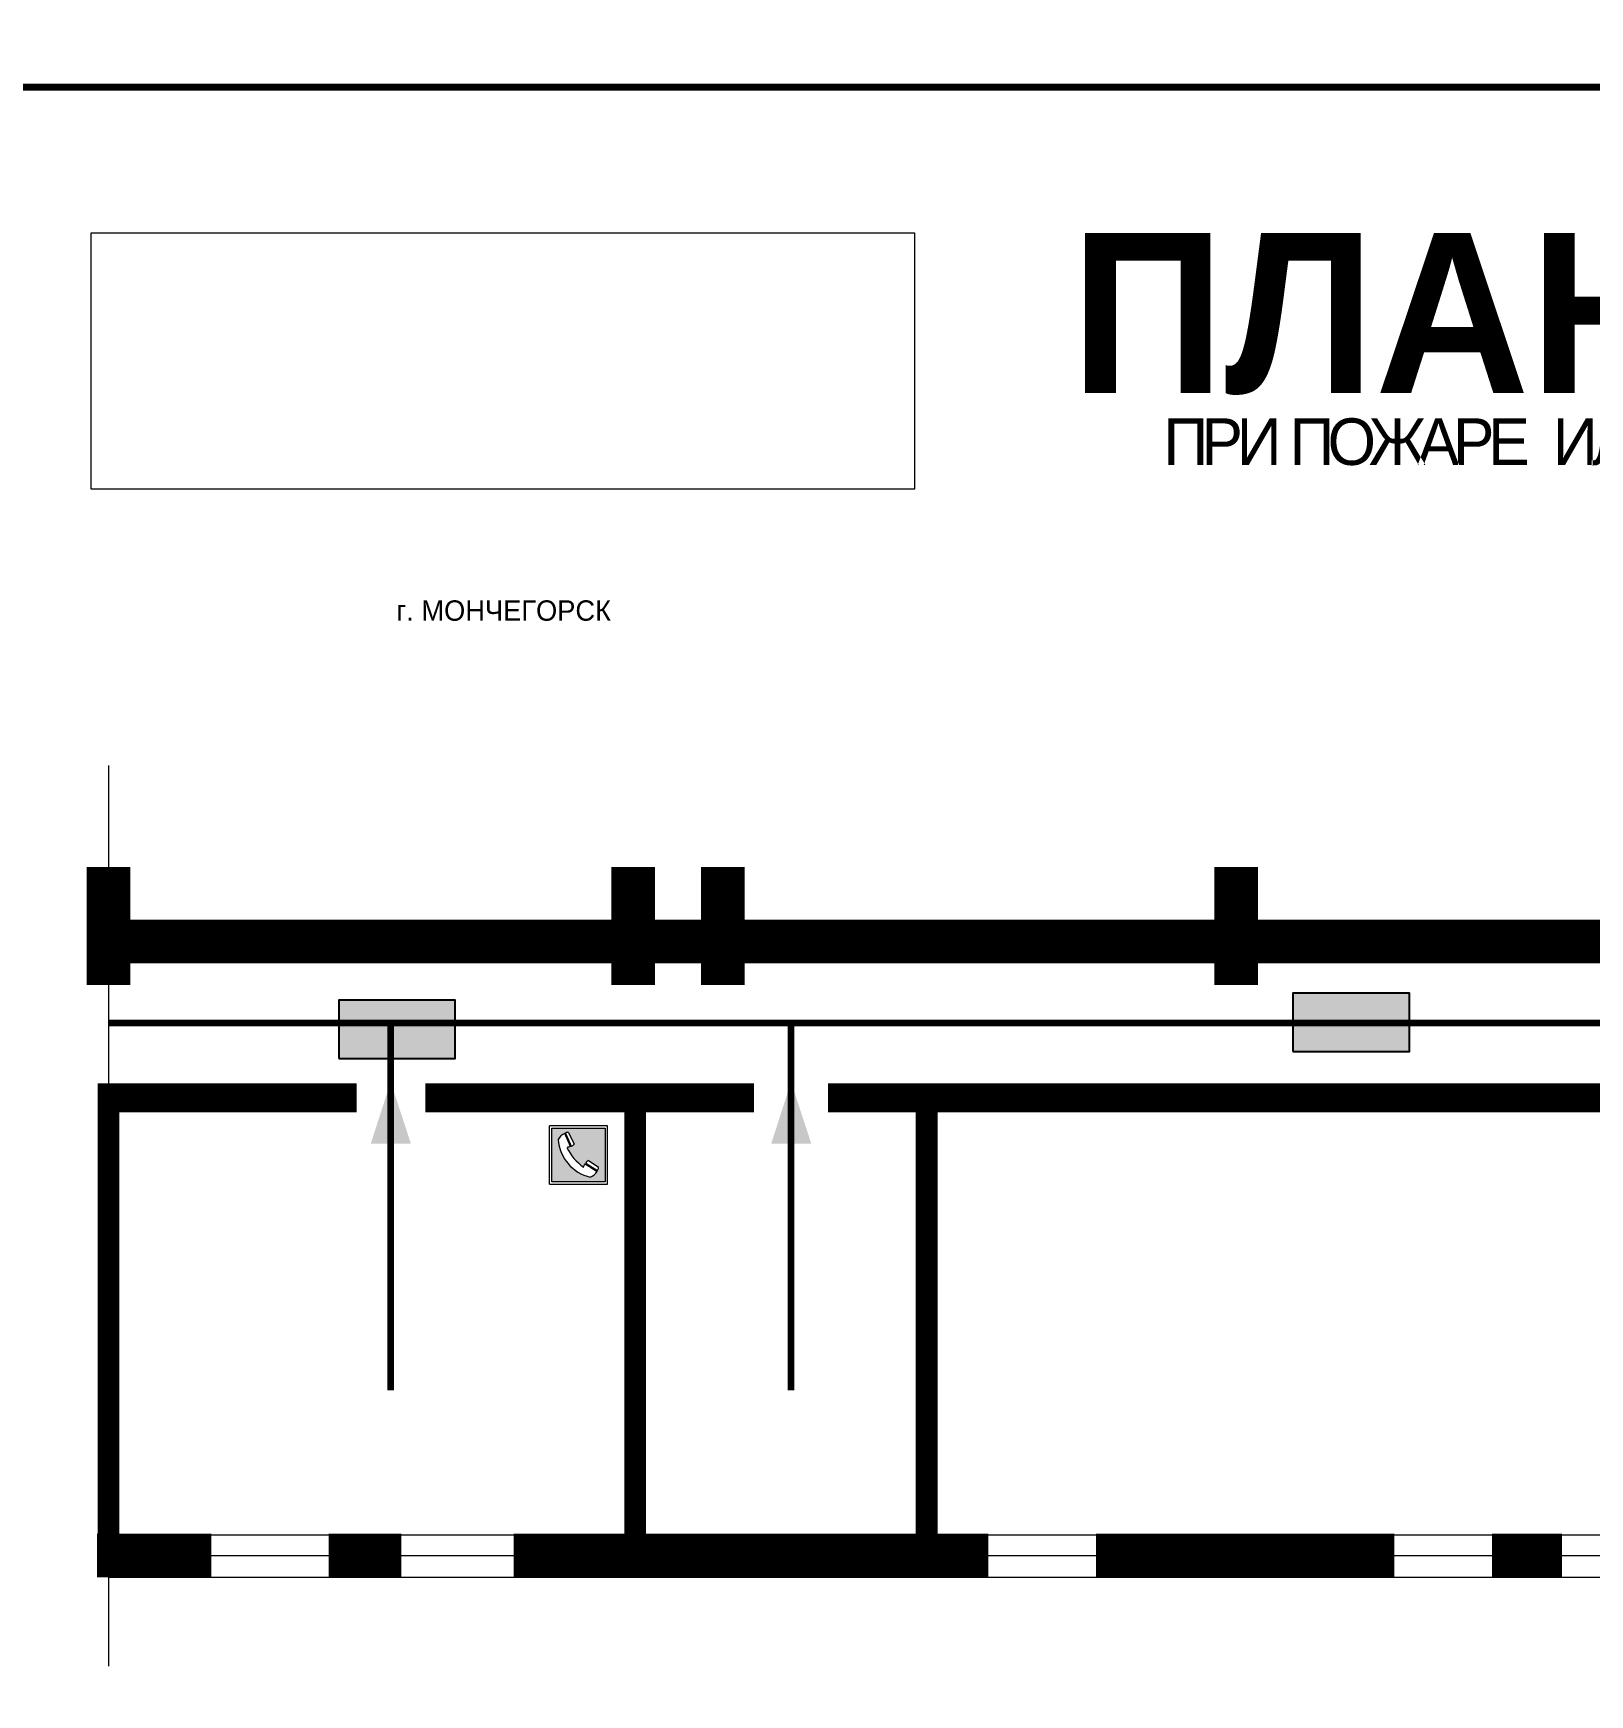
# Model space of a CAD drawing. Header units: millimetres. Extents: x 13114 to 67229, y 22859 to 38520.
# Drawn here: x 26321.4 to 26535.2, y 24844.9 to 25073.2 of the extents above; entities that cross this region are included whole.
import ezdxf

# ---------------------------------------------------------------- set-up
doc = ezdxf.new("R2010")
doc.units = ezdxf.units.MM
doc.layers.add('План_Штампы', color=7, linetype='Continuous')
doc.styles.add('обычный', font='arial.ttf')
picture_1 = doc.add_image_def('image1.jpg', size_in_pixel=(337, 105))

# ---------------------------------------------------------------- blocks, each defined once
blk = doc.blocks.new('A$C32E8229D')
at = {"true_color": 0xffffff}
blk.add_hatch(color=7, dxfattribs=at).paths.add_polyline_path([(0, 0), (0, -8), (16, -8), (16, 0)])
h = blk.add_hatch(color=126)
h.paths.add_polyline_path([(0.2, -0.2), (15.8, -0.2), (15.8, -7.8), (0.2, -7.8)])
h.paths.add_polyline_path([(13.49, -2.05), (12.08, -2.05), (11.37, -2.63, 0.162397), (11.29, -2.84), (11.29, -3.63), (10.35, -3.63), (10.35, -4.05), (11.68, -4.05), (11.68, -3.48), (12.26, -4.28), (11.29, -5.1), (11.29, -6.78), (11.85, -6.78), (11.85, -5.44), (12.8, -4.64), (12.8, -5.94), (14.46, -5.94), (14.46, -5.39), (13.45, -5.39), (13.45, -3.97), (12.46, -2.59), (13.15, -2.59), (13.69, -3.34), (14.18, -3)], flags=16)
h.paths.add_polyline_path([(10.74, -1.82, 1), (11.8, -1.82, 1)], flags=16)
h.paths.add_polyline_path([(9.39, -3.59), (5.99, -3.59), (6.56, -3.03), (5.91, -3.03), (5.1, -3.83), (5.91, -4.64), (6.56, -4.64), (5.99, -4.09), (9.39, -4.09)], flags=16)
h.paths.add_polyline_path([(4.29, -1.08), (1.72, -1.08), (1.72, -6.6), (4.29, -6.6)], flags=16)
at = {"color": 126}
blk.add_lwpolyline([(16, -8), (0, -8), (0, 0), (16, 0)], close=True, dxfattribs=at)
blk = doc.blocks.new('A$C456E1F9C')
at = {"lineweight": 5}
h = blk.add_hatch(color=242, dxfattribs=at)
h.paths.add_polyline_path([(0.51, -1.47), (0.51, -13.26), (12.29, -13.26), (12.29, -1.47)])
h.paths.add_polyline_path([(5.42, -4.95, -0.254479), (4.78, -5.4), (3.52, -2.53, -0.209735), (4.23, -2.4)], flags=16)
h.paths.add_polyline_path([(8.53, -8.6), (10.87, -10.17), (10.54, -10.76), (8.03, -9.13, -0.192251)], flags=16)
h.paths.add_polyline_path([(4.61, -5.49, 0.005518), (3.87, -5.72, 0.128647), (7.49, -10.01, 0.00809), (7.83, -9.33), (10.47, -10.97, -0.16736), (8.99, -12.25, -0.327862), (1.95, -3.95, -0.166952), (3.36, -2.62)], flags=16)
at = {"color": 242, "lineweight": 5}
for p, q in [((0, -13.77), (0, -0.97)), ((12.8, -0.97), (0, -0.97)), ((4.61, -5.49), (3.36, -2.62)), ((3.52, -2.53), (4.78, -5.4)), ((4.23, -2.4), (5.42, -4.95)), ((12.8, -13.77), (12.8, -0.97)), ((7.83, -9.33), (10.47, -10.97)), ((8.03, -9.13), (10.54, -10.76)), ((10.81, -10.12), (8.53, -8.6)), ((10.54, -10.76), (10.8, -10.3)), ((10.8, -10.3), (10.81, -10.12)), ((0, -13.77), (12.8, -13.77))]:
    blk.add_line(p, q, dxfattribs=at)
blk.add_lwpolyline([(0.51, -1.47), (12.29, -1.47), (12.29, -13.26), (0.51, -13.26)], close=True, dxfattribs=at)
for centre, radius, start, end in [((4.59, -5.34), 2.99, 114.2845, 152.1974), ((4.02, -3.27), 0.891, 76.3284, 123.7092), ((11.12, -3.31), 9.19, 183.9915, 256.6009), ((14.98, -39.1), 35.17, 107.1487, 108.4135), ((13.86, -0.94), 11.08, 205.5536, 234.8762), ((4.68, -4.59), 0.824, 276.9621, 334.0723), ((-13.31, 0.8), 23.44, 332.5487, 334.4027), ((8.94, -9.5), 0.989, 114.4092, 157.9388), ((7.87, -9.46), 3, 291.9291, 329.9329)]:
    blk.add_arc(centre, radius, start, end, dxfattribs=at)

msp = doc.modelspace()

# ---------------------------------------------------------------- linework, layer by layer
at = {"color": 6, "lineweight": 100}
for points in [[(26303.99, 25065.78), (26903.99, 25065.78), (26903.99, 25460.78), (26303.99, 25460.78)], [(26303.99, 24670.78), (26903.99, 24670.78), (26903.99, 25065.78), (26303.99, 25065.78)]]:
    msp.add_lwpolyline(points, close=True, dxfattribs=at)
at = {"lineweight": 0}
msp.add_lwpolyline([(26331.72, 24972.56), (26331.72, 24848.84)], dxfattribs=at)
at = {"color": 0, "lineweight": 0}
for points, const_width in [([(26331.74, 24958.62), (26331.74, 24942.43)], 6), ([(26403.81, 24958.62), (26403.81, 24942.43)], 6), ([(26416.12, 24958.62), (26416.12, 24942.43)], 6), ([(26486.66, 24958.62), (26486.66, 24942.43)], 6), ([(26330.22, 24926.92), (26365.8, 24926.92)], 4), ([(26331.72, 24864), (26331.72, 24926.92)], 3), ([(26375.24, 24926.92), (26420.39, 24926.92)], 4), ([(26404.08, 24864), (26404.08, 24926.92)], 3), ([(26430.57, 24926.92), (26553.47, 24926.92)], 4), ([(26444.14, 24864), (26444.14, 24926.92)], 3)]:
    msp.add_lwpolyline(points, dxfattribs=dict(at, const_width=const_width))
at = {"color": 0, "lineweight": 100, "const_width": 6}
for points in [[(26328.79, 24948.4), (26876.05, 24948.4), (26876.05, 24915.07)], [(26345.84, 24864), (26330.14, 24864)], [(26371.94, 24864), (26361.98, 24864)], [(26452.62, 24864), (26387.39, 24864)], [(26508.39, 24864), (26467.42, 24864)], [(26531.45, 24864), (26521.81, 24864)]]:
    msp.add_lwpolyline(points, dxfattribs=at)
at = {"color": 126, "lineweight": 100, "true_color": 0x008754}
for points in [[(26331.72, 24937.21), (26857.54, 24937.21), (26857.54, 24908.12), (26848.3, 24908.12), (26848.3, 24852.71), (26865.89, 24852.71), (26865.89, 24879.56)], [(26370.51, 24886.75), (26370.51, 24937.21)], [(26425.52, 24886.75), (26425.52, 24937.21)]]:
    msp.add_lwpolyline(points, dxfattribs=at)
at = {"color": 0, "lineweight": 0}
for points in [[(26331.72, 24866.88), (26792.64, 24866.88)], [(26331.72, 24864), (26792.87, 24864)], [(26331.72, 24861.05), (26792.23, 24861.05)]]:
    msp.add_lwpolyline(points, dxfattribs=at)
at = {"layer": 'План_Штампы', "color": 126, "true_color": 0x008754}
for points in [[(26373.27, 24920.62), (26367.76, 24920.63), (26370.49, 24929.08)], [(26428.28, 24920.62), (26422.78, 24920.63), (26425.51, 24929.08)]]:
    msp.add_solid(points, dxfattribs=at)

# ---------------------------------------------------------------- block references
at = {"xscale": 0.625, "yscale": 0.625, "zscale": 0.625}
msp.add_blockref('A$C456E1F9C', (26392.3, 24923.65), dxfattribs=at)
at = {"layer": 'План_Штампы', "color": 126, "true_color": 0x008754, "xscale": -1}
for p in [(26510.46, 24941.28), (26379.37, 24940.31)]:
    msp.add_blockref('A$C32E8229D', p, dxfattribs=at)

# ---------------------------------------------------------------- texts
at = {"lineweight": 0, "style": 'обычный'}
for s, insert, char_height, width, attachment_point in [('{\\fProxima Nova Rg|b1|i0|c204|p2;ПЛАН ЭВАКУАЦИИ}', (26463.94, 25045.73), 22, 493.8901, 1), ('\\pi-8.4,l8.4,t8.4;{\\fProxima Nova Rg|b0|i0|c204|p2;г. МОНЧЕГОРСК\\H1.1997x; }', (26386.01, 24993.84), 2.8, 126.6484, 5)]:
    msp.add_mtext(s, dxfattribs=dict(at, insert=insert, char_height=char_height, width=width, attachment_point=attachment_point))
at = {"color": 0, "lineweight": 0, "insert": (26614.13, 25020.44), "char_height": 8, "width": 449.2158, "attachment_point": 5, "style": 'обычный'}
msp.add_mtext('{\\fArial Black|b1|i0|c204|p34;\\H2x;\\T0.85;  \\fArial Narrow|b0|i0|c204|p34;\\H0.8x;\\W0.9;\\P\\fProxima Nova Rg|b0|i0|c204|p2;\\H0.5x;\\W1;\\C256;ПРИ ПОЖАРЕ  ИЛИ ДРУГИХ ЧРЕЗВЫЧАЙНЫХ СИТУАЦИЯХ  ИЗ ПОМЕЩЕНИЙ \\fProxima Nova Rg|b1|i0|c204|p2;\\H1.25x;\\PЦЭО: АЗКС 3 ЭТАЖ}', dxfattribs=at)

# ---------------------------------------------------------------- pictures from other files: only their frames are drawn
at = {"color": 7, "lineweight": 0, "true_color": 0xf5f5ff}
image = msp.add_image(picture_1, insert=(26329.35, 25010.53), size_in_units=(113.11, 35.24), dxfattribs=at)
image.dxf.flags = 7

doc.saveas('drawing.dxf')
